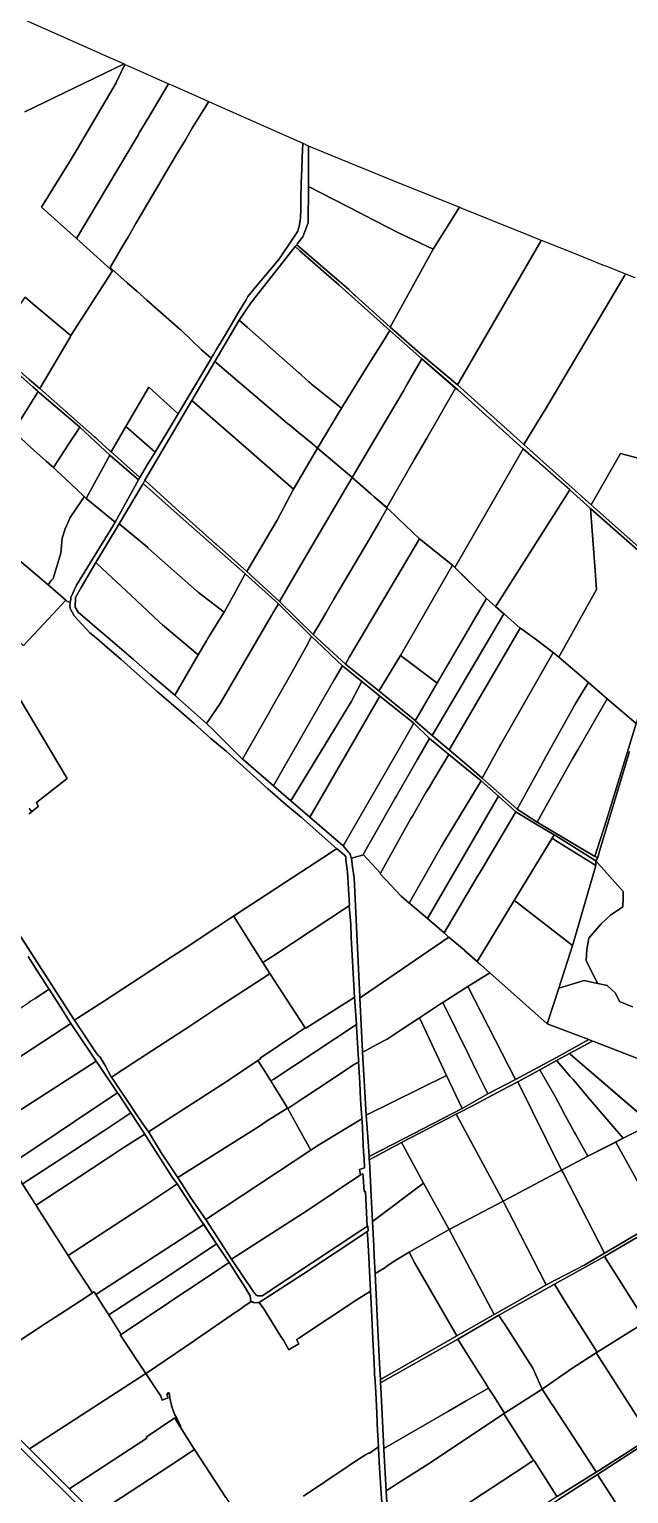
# Model space of a CAD drawing. Header units: metres. Extents: x 3 to 1005126, y 39 to 4383651.
# Drawn here: x 488800 to 489444, y 4374039 to 4375613 of the extents above; entities that cross this region are included whole.
import ezdxf

# ---------------------------------------------------------------- set-up
doc = ezdxf.new("R2010")
doc.units = ezdxf.units.M
doc.header["$MEASUREMENT"] = 0
doc.layers.add('TM_Llucmajor', color=7, linetype='Continuous')

msp = doc.modelspace()

# ---------------------------------------------------------------- linework, layer by layer
at = {"layer": 'TM_Llucmajor', "linetype": 'Continuous', "flags": 128}
for points in [[(488765.6, 4375636.5), (488887.7, 4375582.2), (488901.7, 4375576), (488795, 4375524.5)], [(488795, 4375524.5), (488901.7, 4375576), (488902.6, 4375575.6), (488893.6, 4375556.8), (488893, 4375555.6), (488851.2, 4375484.5), (488843.8, 4375471.9), (488840.3, 4375466.2), (488813, 4375422.1), (488850.5, 4375388.4), (488853.7, 4375385.5), (488865.1, 4375375.2), (488887.5, 4375355.1), (488889.2, 4375353.6), (488844.6, 4375284), (488838.5, 4375289.1), (488803.7, 4375318.1), (488795.3, 4375325.2)], [(489178.5, 4374028.7), (489178, 4374039.3), (489176.2, 4374066.4), (489175.1, 4374087.2), (489175, 4374088.9), (489174.3, 4374101.9), (489174.1, 4374105.9), (489173.1, 4374125.2), (489172.1, 4374147.8), (489171, 4374164.6), (489170.9, 4374165.8), (489170.7, 4374170.8), (489170.7, 4374170.8), (489170, 4374184.3), (489168.5, 4374212.4), (489167.4, 4374236.5), (489166.4, 4374256.6), (489164.2, 4374299.9), (489163.3, 4374317.6), (489163.2, 4374318.8), (489162.8, 4374319.3), (489162.2, 4374320.1), (489164, 4374321.3), (489163.7, 4374326.6), (489163, 4374326.1), (489161, 4374363.7), (489159.7, 4374363.7), (489158.4, 4374379.5), (489158.2, 4374382.7), (489155.7, 4374381.5), (489154.7, 4374387.3), (489159.9, 4374389.1), (489159.8, 4374398.9), (489158.9, 4374406.1), (489157.3, 4374439.7), (489157.1, 4374442.8), (489155.8, 4374462.5), (489154.9, 4374480.4), (489153.5, 4374503), (489153.9, 4374503.2), (489153.7, 4374505.4), (489151.4, 4374541), (489151.3, 4374543), (489149.4, 4374572.7), (489145.6, 4374636.6), (489145.2, 4374651), (489143.6, 4374670.2), (489143.7, 4374671.1), (489141.6, 4374706.9), (489140.1, 4374720.2), (489139.8, 4374723.5), (489138.5, 4374725.3), (489133.5, 4374729.5), (489130.2, 4374732.2), (489092, 4374766.1), (489075.9, 4374779.3), (489061.2, 4374792.3), (489056.2, 4374796.7), (489048.7, 4374803.4), (489043.8, 4374807.7), (489022.5, 4374827.1), (489011.4, 4374837.2), (488995, 4374850.6), (488977, 4374866.7), (488954.7, 4374886.2), (488937.2, 4374901.3), (488918.5, 4374917.9), (488898.4, 4374935.5), (488883.2, 4374949), (488869.5, 4374960.7), (488865, 4374964.5), (488847.9, 4374982.7), (488843.9, 4374990.5), (488843.4, 4374993), (488843.6, 4374997), (488844.4, 4375000.7), (488844.5, 4375001.1), (488844.4, 4375002.5), (488850.5, 4375015.5), (488889.5, 4375079.2), (488892, 4375083.2), (488917, 4375128.8), (488918.6, 4375131.3), (488926.2, 4375144.1), (488934.9, 4375158.5), (488959.7, 4375200), (488994.9, 4375258.7), (488995.4, 4375259.5), (488995.4, 4375259.5), (488995.1, 4375259.7), (488997.6, 4375263.5), (489000.7, 4375268.6), (489005.9, 4375277.3), (489014.2, 4375291.3), (489019.4, 4375300), (489025.5, 4375310.3), (489029.4, 4375316.7), (489032.8, 4375322.5), (489034.5, 4375325.9), (489042.8, 4375335.9), (489068, 4375365.7), (489083.4, 4375388.7), (489088.2, 4375396.2), (489089.2, 4375399), (489089.9, 4375401.3), (489091.1, 4375410.7), (489091.4, 4375419.2), (489091.6, 4375430.9), (489092, 4375448), (489092.5, 4375462.8), (489093, 4375475), (489093.6, 4375490.8), (489096.1, 4375489.7), (489096.7, 4375489.4), (489098.9, 4375488.4), (489099.9, 4375488), (489099.7, 4375444.3), (489099.7, 4375444), (489099.4, 4375405.1), (489093.6, 4375390), (489088.1, 4375382.9), (489087.1, 4375381.7), (489085.5, 4375379.6), (489068.5, 4375358.3), (489038.3, 4375319.6), (489038.2, 4375319.5), (489025.2, 4375300.7), (488999, 4375256.1), (488974.3, 4375214.1), (488950.8, 4375173.9), (488924, 4375128.5), (488922, 4375125), (488896.3, 4375081.4), (488871.4, 4375039.8), (488855.5, 4375013), (488849.6, 4375002.5), (488849.1, 4374991.8), (488852.3, 4374986.4), (488867.6, 4374973.3), (488894.2, 4374950.7), (488911.9, 4374935.5), (488930.2, 4374919.7), (488944.2, 4374907.7), (488956.3, 4374897.3), (488961.2, 4374892.8), (488990.3, 4374867), (488997.7, 4374859.7), (489029, 4374828.6), (489029.6, 4374828.1), (489062.2, 4374799.8), (489080.7, 4374783.7), (489080.8, 4374783.7), (489101.1, 4374766.1), (489101.2, 4374766), (489136.9, 4374735.2), (489142.7, 4374728.5), (489143.8, 4374727.3), (489144.6, 4374726.4), (489145.8, 4374722.3), (489145.9, 4374722.1), (489147.2, 4374712.5), (489148.7, 4374700.8), (489154.8, 4374572.8), (489154.8, 4374571.6), (489157.9, 4374514.5), (489157.9, 4374513.6), (489161.9, 4374445.6), (489163.9, 4374417.2), (489165, 4374401.2), (489165.1, 4374398.6), (489165.1, 4374397.8), (489165.2, 4374395.7), (489166.8, 4374367.4), (489166.9, 4374365.8), (489168.5, 4374331.4), (489169.9, 4374304.9), (489170.4, 4374294.1), (489171.3, 4374275.6), (489174.3, 4374214.9), (489176.5, 4374171.8), (489177, 4374161.3), (489177.1, 4374158.7), (489177.1, 4374158), (489177.4, 4374152.9), (489180.9, 4374087.2), (489180.9, 4374086.1), (489183.3, 4374041.6), (489185.8, 4373998.9)], [(489486.5, 4375024.1), (489402.8, 4375098.2), (489380.6, 4375118.2), (489330.4, 4375162.2), (489304.9, 4375185.2), (489260.1, 4375225.6), (489221.6, 4375259), (489187.3, 4375289.3), (489132.7, 4375338.2), (489090.5, 4375375.2), (489090.5, 4375375.2), (489085.5, 4375379.6), (489087.1, 4375381.7), (489143, 4375333.4), (489148.3, 4375328.6), (489149.9, 4375327.2), (489187.5, 4375293.1), (489222.4, 4375262.4), (489224.4, 4375260.6), (489259.8, 4375230.9), (489331.1, 4375166.9), (489379.5, 4375123.4), (489403.4, 4375101.8), (489489.8, 4375025.2)], [(489474.4, 4375146.7), (489435, 4375157.3), (489403.4, 4375101.8), (489379.5, 4375123.4), (489379.5, 4375123.4), (489331.1, 4375166.9), (489353.1, 4375202.7), (489353.3, 4375203.1), (489439.6, 4375348.9), (489440.3, 4375350.4), (489450.3, 4375346.4)], [(488799.8, 4375236.9), (488811.2, 4375226.9), (488870, 4375175), (488871.3, 4375173.9), (488873.6, 4375171.7), (488886.7, 4375159.8), (488887.8, 4375158.9), (488918.6, 4375131.3), (488917, 4375128.8), (488886.3, 4375155.3), (488870.6, 4375170), (488854, 4375185.5), (488810.8, 4375222.5), (488808.3, 4375224.8), (488803.9, 4375228.6), (488771.3, 4375257.5)], [(488797.4, 4375167.3), (488804.6, 4375160.9), (488818.1, 4375149), (488825.8, 4375142.2), (488827.3, 4375140.8), (488829.9, 4375138.3), (488838, 4375130.7), (488858, 4375111.8), (488858.9, 4375110.9), (488857.3, 4375108.3), (488843.6, 4375088.3), (488838.4, 4375076.2), (488835.2, 4375066.3), (488833.8, 4375050), (488825.6, 4375022.6), (488822.9, 4375020.1), (488820, 4375016), (488772.9, 4375056.1)], [(488794.1, 4374951.2), (488820.5, 4374979.3), (488839, 4374999.4), (488839.5, 4374999), (488840.2, 4374998.3), (488840.2, 4374998.3), (488841, 4374998), (488843.6, 4374997), (488843.4, 4374993), (488843.9, 4374990.5), (488847.9, 4374982.7), (488865, 4374964.5), (488869.5, 4374960.7), (488883.2, 4374949), (488898.4, 4374935.5), (488918.5, 4374917.9), (488937.2, 4374901.3), (488954.7, 4374886.2), (488977, 4374866.7), (488995, 4374850.6), (489011.4, 4374837.2), (489022.5, 4374827.1), (489043.8, 4374807.7), (489048.7, 4374803.4), (489056.2, 4374796.7), (489061.2, 4374792.3), (489075.9, 4374779.3), (489092, 4374766.1), (489130.2, 4374732.2), (489128.8, 4374731.4), (489115.1, 4374722.5), (489075.2, 4374696.3), (489054.2, 4374682.5), (489016.4, 4374657.9), (489016.4, 4374657.9), (489001.3, 4374647.8), (488968.3, 4374625.9), (488953.5, 4374616.3), (488909.7, 4374587.5), (488880.6, 4374568.6), (488851.8, 4374549.9), (488848.5, 4374547.7), (488848.1, 4374548.3), (488847.9, 4374548.2), (488739.3, 4374717.1)], [(488799.8, 4374769.8), (488809.3, 4374777.5), (488808.9, 4374778.7), (488807.5, 4374782), (488840.7, 4374807.8), (488831.5, 4374822.6), (488789.9, 4374892.7)], [(488789.9, 4374892.7), (488831.5, 4374822.6), (488840.7, 4374807.8), (488807.5, 4374782), (488808.9, 4374778.7), (488808.9, 4374778.7), (488809.3, 4374777.5), (488802.3, 4374771.9), (488801.7, 4374772.9), (488799.7, 4374775.6)], [(489444.8, 4374836.7), (489412.4, 4374729.4), (489410.5, 4374722.9), (489407.3, 4374723.9), (489420, 4374763), (489451.7, 4374866.8)], [(489448.1, 4374562), (489434, 4374568), (489429.6, 4374576.7), (489420.7, 4374585.2), (489410.8, 4374587.2), (489409, 4374590.6), (489409, 4374590.6), (489398.2, 4374611.6), (489398.8, 4374623.8), (489401, 4374636.1), (489414.1, 4374651.5), (489424.3, 4374660.8), (489437.5, 4374669.7), (489437.8, 4374678.8), (489437.9, 4374681.9), (489438, 4374686.3), (489408.7, 4374719.1), (489410.5, 4374722.9), (489412.4, 4374729.4), (489444.8, 4374836.7)], [(488799.7, 4374775.6), (488801.7, 4374772.9), (488802.3, 4374771.9), (488799.8, 4374769.8)], [(488737.6, 4374719.6), (488847.9, 4374548.2), (488848.1, 4374548.3), (488870.3, 4374515), (488873.4, 4374510.1), (488876.1, 4374508), (488881.2, 4374499), (488887.5, 4374487.7), (488915.1, 4374446.5), (488921.8, 4374436.2), (488929.4, 4374426.1), (488929.7, 4374424.9), (488941.7, 4374404.8), (488962.1, 4374374.6), (488973.2, 4374357.3), (488989.5, 4374333.4), (489017.1, 4374290.8), (489040.7, 4374255.8), (489042.5, 4374253.6), (489043.7, 4374252.2), (489045, 4374251.4), (489046.9, 4374251.4), (489050, 4374251.3), (489157.1, 4374322.3), (489163.7, 4374326.6), (489164, 4374321.3), (489161.3, 4374319.5), (489094.3, 4374275), (489046.9, 4374244.2), (489045.2, 4374244.1), (489040.4, 4374243.8), (489040.4, 4374245), (489037.7, 4374245), (489037.2, 4374251.3), (489031.9, 4374260.5), (489014.4, 4374287.1), (489000.9, 4374307.4), (488984.6, 4374332.2), (488958.7, 4374371.9), (488953.4, 4374378.9), (488925.2, 4374423.5), (488924, 4374425.3), (488908.9, 4374448.1), (488895.2, 4374469.1), (488894.8, 4374469.8), (488894.8, 4374469.8), (488894.6, 4374469.6), (488875.6, 4374497.9), (488871.8, 4374503.7), (488866.8, 4374511.2), (488844.6, 4374544.3), (488841.7, 4374549), (488833.6, 4374561.4), (488821.1, 4374581), (488820.2, 4374582.5), (488813, 4374593.7), (488808.4, 4374600.8), (488798.6, 4374616.2)], [(488798.6, 4374616.2), (488808.4, 4374600.8), (488813, 4374593.7), (488820.2, 4374582.5), (488821.1, 4374581), (488821.1, 4374581), (488819.5, 4374580), (488806.1, 4374571.3), (488801.3, 4374568.2), (488799.3, 4374566.9)], [(489482.1, 4374495.5), (489406.2, 4374525), (489404.9, 4374525.4), (489401, 4374527), (489401, 4374527), (489356.2, 4374544), (489368.9, 4374582.4), (489396.1, 4374590.5), (489408.9, 4374587.5), (489410.8, 4374587.2), (489420.7, 4374585.2), (489429.6, 4374576.7), (489434, 4374568), (489448.1, 4374562)], [(488779.6, 4374392.4), (488807.7, 4374347.9), (488810.8, 4374342.9), (488844.4, 4374290.3), (488867.7, 4374254.5), (488861.9, 4374250.7), (488838.5, 4374235.4), (488817.4, 4374221.6), (488724.4, 4374160.9)], [(489464.9, 4374321.4), (489417.7, 4374293.7), (489364.1, 4374263.9), (489352.7, 4374257.6), (489304.3, 4374230.6), (489260.1, 4374204.7), (489177.1, 4374158), (489177.1, 4374158.7), (489177, 4374161.3), (489259.2, 4374208.3), (489299.3, 4374231.2), (489318.2, 4374242), (489336.6, 4374252.5), (489355.2, 4374263.1), (489396.7, 4374284.9), (489417.8, 4374297.3), (489467.1, 4374326.3)], [(489010.9, 4374034.5), (488977.3, 4374086.1), (488967.2, 4374101.9), (488962.6, 4374109.6), (488961.7, 4374110.9), (488962.6, 4374111.4), (488958.3, 4374119.7), (488955.7, 4374124), (488954.4, 4374128), (488953.7, 4374130.2), (488953.2, 4374131.4), (488953.2, 4374131.7), (488952.7, 4374132.9), (488952.7, 4374132.9), (488952.5, 4374133.8), (488950.9, 4374141.3), (488950.5, 4374145.7), (488949.4, 4374147.6), (488947.6, 4374145.3), (488949.1, 4374141.6), (488946.4, 4374140.6), (488946.3, 4374140.8), (488942.5, 4374139.4), (488941, 4374143.4), (488925, 4374167.8), (488926.8, 4374168.9), (488976.8, 4374203.1), (488978.3, 4374204.1), (489005.9, 4374223.1), (489017.4, 4374231.1), (489028.4, 4374238.6), (489028.7, 4374238.8), (489037.7, 4374245), (489040.4, 4374245), (489040.4, 4374243.8), (489045.2, 4374244.1), (489046.9, 4374244.2), (489051.9, 4374237.3), (489070, 4374207.7), (489072.9, 4374203.7), (489078.7, 4374193.5), (489082.7, 4374195.9), (489089.5, 4374199.9), (489087, 4374204.3), (489089.5, 4374205.9), (489150.9, 4374246.8), (489166.4, 4374256.6), (489167.4, 4374236.5), (489168.5, 4374212.4), (489170, 4374184.3), (489170.7, 4374170.8), (489170.7, 4374170.8), (489170.9, 4374165.8), (489171, 4374164.6), (489172.1, 4374147.8), (489173.1, 4374125.2), (489174.1, 4374105.9), (489174.3, 4374101.9), (489175, 4374088.9), (489165.2, 4374082.2), (489164.8, 4374082.3), (489164.4, 4374082.4), (489161, 4374080.3), (489148.3, 4374072.3), (489143.6, 4374069.1), (489141.4, 4374067.6), (489094.4, 4374036)], [(488639.7, 4373998.1), (488706.8, 4374051.5), (488706.2, 4374052.2), (488703.6, 4374055.5), (488667.2, 4374101.5), (488656.8, 4374114.7), (488649.2, 4374124.3), (488694.5, 4374161.8), (488704.8, 4374171.4), (488771.1, 4374106.4), (488771.4, 4374106.1), (488822.6, 4374055.8), (488835.6, 4374043), (488862.1, 4374017.1)], [(488862.1, 4374017.1), (488835.6, 4374043), (488822.6, 4374055.8), (488771.4, 4374106.1)], [(488794.8, 4374092.3), (488800, 4374087), (488818.8, 4374068.2), (488843, 4374043.9), (488846.6, 4374040.2), (488870, 4374017.3)], [(489094.4, 4374036), (489141.4, 4374067.6), (489143.6, 4374069.1), (489148.3, 4374072.3), (489161, 4374080.3), (489164.4, 4374082.4), (489164.8, 4374082.3), (489165.2, 4374082.2), (489175, 4374088.9), (489175.1, 4374087.2), (489175.1, 4374087.2), (489176.2, 4374066.4), (489178, 4374039.3), (489178.5, 4374028.7)], [(489367, 4374035.5), (489409, 4374061.9), (489412.4, 4374064), (489468.2, 4374099.8)], [(489469.5, 4374097.5), (489410.2, 4374059.3), (489368.3, 4374032.5)]]:
    msp.add_lwpolyline(points, dxfattribs=at)
for points in [[(488850.5, 4375388.4), (488813, 4375422.1), (488840.3, 4375466.2), (488843.8, 4375471.9), (488851.2, 4375484.5), (488893, 4375555.6), (488893.6, 4375556.8), (488902.6, 4375575.6), (488904.3, 4375574.9), (488908.6, 4375572.9), (488949.5, 4375554.8), (488928.5, 4375519.6), (488917.9, 4375502), (488917.1, 4375500.6), (488917, 4375500.3), (488850.5, 4375388.4)], [(488888, 4375355.9), (488887.5, 4375355.1), (488865.1, 4375375.2), (488853.7, 4375385.5), (488850.5, 4375388.4), (488917, 4375500.3), (488917.1, 4375500.6), (488917.9, 4375502), (488928.5, 4375519.6), (488949.5, 4375554.8), (488951.4, 4375553.9), (488992.6, 4375535.6), (488978.9, 4375513.5), (488975, 4375506.9), (488967.2, 4375493.9), (488958.1, 4375478.6), (488923.5, 4375420.1), (488914.4, 4375404.5), (488906.5, 4375390.4), (488900.7, 4375381.1), (488886.7, 4375357.1), (488888, 4375355.9)], [(488888, 4375355.9), (488886.7, 4375357.1), (488900.7, 4375381.1), (488906.5, 4375390.4), (488914.4, 4375404.5), (488923.5, 4375420.1), (488958.1, 4375478.6), (488967.2, 4375493.9), (488975, 4375506.9), (488978.9, 4375513.5), (488992.6, 4375535.6), (488995.8, 4375534.2), (488997.5, 4375533.4), (489012.7, 4375526.7), (489093.6, 4375490.8), (489093, 4375475), (489092.5, 4375462.8), (489092, 4375448), (489091.6, 4375430.9), (489091.4, 4375419.2), (489091.1, 4375410.7), (489089.9, 4375401.3), (489089.2, 4375399), (489088.2, 4375396.2), (489083.4, 4375388.7), (489068, 4375365.7), (489042.8, 4375335.9), (489034.5, 4375325.9), (489032.8, 4375322.5), (489029.4, 4375316.7), (489025.5, 4375310.3), (489019.4, 4375300), (489014.2, 4375291.3), (489005.9, 4375277.3), (489000.7, 4375268.6), (488997.6, 4375263.5), (488995.1, 4375259.7), (488992.6, 4375261.9), (488984.8, 4375268.8), (488974.1, 4375279.1), (488962.5, 4375290.1), (488961.7, 4375290.9), (488926.2, 4375322.1), (488915.3, 4375331.7), (488905.1, 4375340.8), (488888, 4375355.9)], [(489155.1, 4375415.9), (489099.7, 4375444.3), (489099.9, 4375488), (489101.2, 4375487.4), (489197.7, 4375447.7), (489245.2, 4375428.7), (489262.1, 4375421.9), (489233.8, 4375376.8), (489194.3, 4375395.7), (489189.1, 4375398.4), (489167.7, 4375409.3), (489155.1, 4375415.9)], [(489143, 4375333.4), (489087.1, 4375381.7), (489088.1, 4375382.9), (489093.6, 4375390), (489099.4, 4375405.1), (489099.7, 4375444), (489099.7, 4375444.3), (489155.1, 4375415.9), (489167.7, 4375409.3), (489189.1, 4375398.4), (489194.3, 4375395.7), (489233.8, 4375376.8), (489187.5, 4375293.1), (489149.9, 4375327.2), (489148.3, 4375328.6), (489143, 4375333.4)], [(489222.4, 4375262.4), (489187.5, 4375293.1), (489233.8, 4375376.8), (489262.1, 4375421.9), (489265.2, 4375420.6), (489296.5, 4375408.1), (489299.1, 4375407), (489330.4, 4375394.5), (489347.1, 4375387.8), (489349.9, 4375386.7), (489349.3, 4375385.5), (489259.8, 4375230.9), (489224.4, 4375260.6), (489222.4, 4375262.4)], [(489089.4, 4375243.9), (489033.9, 4375293), (489025.2, 4375300.7), (489038.2, 4375319.5), (489038.3, 4375319.6), (489068.5, 4375358.3), (489085.5, 4375379.6), (489090.5, 4375375.2), (489132.7, 4375338.2), (489187.3, 4375289.3), (489179.2, 4375276.6), (489164.4, 4375252.7), (489137.2, 4375208.7), (489135.4, 4375205.8), (489103.1, 4375231.8), (489101.8, 4375232.9), (489100.3, 4375234.2), (489092.3, 4375241.3), (489089.4, 4375243.9)], [(489331.1, 4375166.9), (489259.8, 4375230.9), (489349.3, 4375385.5), (489349.9, 4375386.7), (489381.7, 4375373.9), (489417.6, 4375359.5), (489419.1, 4375358.9), (489438.5, 4375351.1), (489440.3, 4375350.4), (489439.6, 4375348.9), (489353.3, 4375203.1), (489353.1, 4375202.7), (489331.1, 4375166.9)], [(488889.2, 4375353.6), (488887.5, 4375355.1), (488888, 4375355.9), (488905.1, 4375340.8), (488915.3, 4375331.7), (488926.2, 4375322.1), (488961.7, 4375290.9), (488962.5, 4375290.1), (488974.1, 4375279.1), (488984.8, 4375268.8), (488992.6, 4375261.9), (488995.1, 4375259.7), (488995.4, 4375259.5), (488994.9, 4375258.7), (488959.7, 4375200), (488928.3, 4375228.4), (488903.7, 4375186.2), (488887.8, 4375158.9), (488886.7, 4375159.8), (488873.6, 4375171.7), (488871.3, 4375173.9), (488870, 4375175), (488811.2, 4375226.9), (488843.6, 4375282.4), (488844.6, 4375284), (488889.2, 4375353.6)], [(488774.1, 4375259.2), (488760.1, 4375271), (488791.8, 4375319.8), (488795.3, 4375325.2), (488803.7, 4375318.1), (488838.5, 4375289.1), (488844.6, 4375284), (488843.6, 4375282.4), (488811.2, 4375226.9), (488799.8, 4375236.9), (488783, 4375251.7), (488777.5, 4375256.3), (488774.1, 4375259.2)], [(489077.4, 4375189.6), (488999, 4375256.1), (489025.2, 4375300.7), (489033.9, 4375293), (489092.3, 4375241.3), (489100.3, 4375234.2), (489101.8, 4375232.9), (489103.1, 4375231.8), (489135.4, 4375205.8), (489109.6, 4375162.9), (489103.6, 4375167.9), (489088.7, 4375180.2), (489079.6, 4375187.7), (489077.4, 4375189.6)], [(489146.2, 4375131.9), (489109.6, 4375162.9), (489135.4, 4375205.8), (489137.2, 4375208.7), (489164.4, 4375252.7), (489179.2, 4375276.6), (489187.3, 4375289.3), (489221.6, 4375259), (489205.9, 4375231.6), (489204.1, 4375228.4), (489203.4, 4375227.1), (489201.5, 4375224), (489175.7, 4375180.3), (489146.9, 4375131.3), (489146.2, 4375131.9)], [(488808.3, 4375224.8), (488809.3, 4375223.9), (488782.9, 4375181.1), (488770.1, 4375160.3), (488769.1, 4375159), (488750.7, 4375133.2), (488731.1, 4375100.7), (488731.4, 4375100.5), (488730.8, 4375100.1), (488728.4, 4375096.3), (488727, 4375097.5), (488725.4, 4375099), (488702.6, 4375119.6), (488696.7, 4375124.9), (488698.8, 4375128.6), (488744.8, 4375209.1), (488772.7, 4375256.3), (488803.9, 4375228.6), (488808.3, 4375224.8)], [(489005.3, 4375187.3), (488974.3, 4375214.1), (488999, 4375256.1), (489077.4, 4375189.6), (489079.6, 4375187.7), (489088.7, 4375180.2), (489103.6, 4375167.9), (489109.6, 4375162.9), (489083.8, 4375118.7), (489018.9, 4375175.4), (489010.7, 4375182.7), (489007.6, 4375185.3), (489005.3, 4375187.3)], [(489183.8, 4375099), (489170.5, 4375110.6), (489166.7, 4375113.9), (489146.9, 4375131.3), (489175.7, 4375180.3), (489201.5, 4375224), (489203.4, 4375227.1), (489204.1, 4375228.4), (489205.9, 4375231.6), (489221.6, 4375259), (489257.9, 4375227.5), (489239.4, 4375195.4), (489226.9, 4375173.7), (489213.7, 4375150.9), (489183.8, 4375099)], [(488809.3, 4375223.9), (488810.8, 4375222.5), (488854, 4375185.5), (488848.6, 4375177.2), (488846.3, 4375173.7), (488837.6, 4375160.3), (488825.8, 4375142.2), (488818.1, 4375149), (488804.6, 4375160.9), (488797.4, 4375167.3), (488797.2, 4375167.5), (488782.9, 4375181.1), (488809.3, 4375223.9)], [(488934.9, 4375158.5), (488903.7, 4375186.2), (488928.3, 4375228.4), (488959.7, 4375200), (488934.9, 4375158.5)], [(489330.4, 4375162.2), (489330.5, 4375162.1), (489256.9, 4375034.5), (489254.4, 4375037), (489219.1, 4375065.5), (489196.6, 4375086.9), (489192.1, 4375091.1), (489184.4, 4375098.4), (489183.8, 4375099), (489213.7, 4375150.9), (489226.9, 4375173.7), (489239.4, 4375195.4), (489257.9, 4375227.5), (489260.1, 4375225.6), (489304.9, 4375185.2), (489330.4, 4375162.2)], [(488924.2, 4375128.3), (488924, 4375128.5), (488950.8, 4375173.9), (488974.3, 4375214.1), (489005.3, 4375187.3), (489007.6, 4375185.3), (489010.7, 4375182.7), (489018.9, 4375175.4), (489083.8, 4375118.7), (489066, 4375085.4), (489064, 4375082), (489033.4, 4375030.3), (489000.8, 4375059.3), (488999.8, 4375060.2), (488965, 4375091.1), (488964.8, 4375091.3), (488924.2, 4375128.3)], [(488827.3, 4375140.8), (488825.8, 4375142.2), (488837.6, 4375160.3), (488846.3, 4375173.7), (488848.6, 4375177.2), (488854, 4375185.5), (488870.6, 4375170), (488886.3, 4375155.3), (488861.1, 4375108.9), (488858.9, 4375110.9), (488858, 4375111.8), (488838, 4375130.7), (488829.9, 4375138.3), (488827.3, 4375140.8)], [(488918.6, 4375131.3), (488887.8, 4375158.9), (488903.7, 4375186.2), (488934.9, 4375158.5), (488926.2, 4375144.1), (488918.6, 4375131.3)], [(488892, 4375083.2), (488861.1, 4375108.9), (488886.3, 4375155.3), (488917, 4375128.8), (488892, 4375083.2)], [(489068.5, 4374998.2), (489033.4, 4375030.3), (489064, 4375082), (489066, 4375085.4), (489083.8, 4375118.7), (489109.6, 4375162.9), (489146.2, 4375131.9), (489146.9, 4375131.3), (489091.6, 4375037.4), (489068.5, 4374998.2)], [(489330.5, 4375162.1), (489344.1, 4375150.2), (489380.6, 4375118.2), (489302.5, 4374995.2), (489300.9, 4374992.7), (489291.1, 4375001.2), (489290.3, 4375001.9), (489267.9, 4375023.8), (489256.9, 4375034.5), (489330.5, 4375162.1)], [(489487.1, 4375027.7), (489403.4, 4375101.8), (489435, 4375157.3), (489474.4, 4375146.7), (489486.3, 4375143.5), (489502.4, 4375139.2), (489487.1, 4375027.7)], [(488632.5, 4375093.4), (488666.7, 4375124.2), (488666.8, 4375124.3), (488671.6, 4375128.7), (488682, 4375138.3), (488702.6, 4375119.6), (488725.4, 4375099), (488727, 4375097.5), (488758.6, 4375069), (488772.9, 4375056.1), (488820, 4375016), (488839, 4374999.4), (488820.5, 4374979.3), (488794.1, 4374951.2), (488793.5, 4374950.5), (488792, 4374951.8), (488765.5, 4374975.2), (488752.9, 4374986.3), (488713.7, 4375020.8), (488711.7, 4375023), (488711.4, 4375023.3), (488696.8, 4375009.5), (488619.6, 4375081.7), (488632.5, 4375093.4)], [(488927.1, 4375056), (488896.3, 4375081.4), (488922, 4375125), (488922.7, 4375124.4), (488962.1, 4375089.4), (489031.7, 4375027.6), (489019.5, 4375005.2), (489016.6, 4375000.1), (489015.9, 4374998.9), (489009.1, 4374986.7), (488981.7, 4375007.8), (488979.9, 4375009.4), (488979.6, 4375009.6), (488927.7, 4375055.4), (488927.1, 4375056)], [(489214.5, 4374869.7), (489232.7, 4374854.1), (489250.9, 4374838.5), (489271.9, 4374820.5), (489286.3, 4374808.2), (489323.9, 4374774.7), (489345.6, 4374760.9), (489407.3, 4374723.9), (489410.5, 4374722.9), (489408.7, 4374719.1), (489366.4, 4374745.7), (489345.6, 4374757.8), (489322.7, 4374772), (489304.1, 4374788.6), (489285.4, 4374805.2), (489250.7, 4374833.6), (489229.7, 4374850.8), (489213, 4374867.1), (489176.6, 4374896.4), (489157, 4374912.1), (489136.3, 4374928.9), (489124.2, 4374940.4), (489114.5, 4374949.6), (489103.1, 4374960.4), (489067.5, 4374995.4), (489031.7, 4375027.6), (488962.1, 4375089.4), (488922.7, 4375124.4), (488922, 4375125), (488924, 4375128.5), (488924.2, 4375128.3), (488964.8, 4375091.3), (488965, 4375091.1), (488999.8, 4375060.2), (489000.8, 4375059.3), (489033.4, 4375030.3), (489068.5, 4374998.2), (489105, 4374962.6), (489139.4, 4374930.8), (489175.5, 4374901.8), (489214.3, 4374869.9), (489214.5, 4374869.7)], [(489105, 4374962.6), (489068.5, 4374998.2), (489091.6, 4375037.4), (489146.9, 4375131.3), (489166.7, 4375113.9), (489170.5, 4375110.6), (489184.4, 4375098.4), (489174.9, 4375082), (489165.9, 4375066.6), (489127.2, 4375000.5), (489118.4, 4374985.4), (489110.1, 4374971.4), (489105, 4374962.6)], [(488835.2, 4375066.3), (488838.4, 4375076.2), (488843.6, 4375088.3), (488857.3, 4375108.3), (488858.9, 4375110.9), (488861.1, 4375108.9), (488892, 4375083.2), (488889.5, 4375079.2), (488850.5, 4375015.5), (488844.4, 4375002.5), (488844.5, 4375001.1), (488844.4, 4375000.7), (488843.6, 4374997), (488841, 4374998), (488840.2, 4374998.3), (488840.2, 4374998.3), (488839.5, 4374999), (488839, 4374999.4), (488820, 4375016), (488822.9, 4375020.1), (488825.6, 4375022.6), (488833.8, 4375050), (488835.2, 4375066.3)], [(489302.5, 4374995.2), (489380.6, 4375118.2), (489402.8, 4375098.2), (489407.8, 4375031), (489409.3, 4375010.9), (489368.9, 4374938), (489362.8, 4374943.3), (489344.6, 4374956.7), (489327.5, 4374969.3), (489327.4, 4374969.4), (489310.3, 4374984.4), (489309.8, 4374984.8), (489300.9, 4374992.7), (489302.5, 4374995.2)], [(489139.4, 4374930.8), (489105, 4374962.6), (489110.1, 4374971.4), (489118.4, 4374985.4), (489127.2, 4375000.5), (489165.9, 4375066.6), (489174.9, 4375082), (489184.4, 4375098.4), (489192.1, 4375091.1), (489196.6, 4375086.9), (489219.1, 4375065.5), (489161.1, 4374967.5), (489144, 4374938.6), (489139.4, 4374930.8)], [(489400.5, 4374910.8), (489368.9, 4374938), (489409.3, 4375010.9), (489407.8, 4375031), (489402.8, 4375098.2), (489486.5, 4375024.1), (489471.8, 4374947.2), (489451.7, 4374866.8), (489420.8, 4374893.4), (489400.5, 4374910.8)], [(488873.2, 4375038.2), (488871.4, 4375039.8), (488896.3, 4375081.4), (488927.1, 4375056), (488927.7, 4375055.4), (488979.6, 4375009.6), (488979.9, 4375009.4), (488981.7, 4375007.8), (489009.1, 4374986.7), (489007.7, 4374984.5), (488992.8, 4374960.2), (488991.7, 4374958.2), (488990.2, 4374955.8), (488981.3, 4374940.6), (488942.9, 4374973.1), (488939.5, 4374976.2), (488914.7, 4374999.3), (488913.9, 4375000), (488873.2, 4375038.2)], [(489175.5, 4374901.8), (489139.4, 4374930.8), (489144, 4374938.6), (489161.1, 4374967.5), (489219.1, 4375065.5), (489254.4, 4375037), (489198.7, 4374940), (489177.6, 4374905.2), (489175.5, 4374901.8)], [(488930.2, 4374919.7), (488911.9, 4374935.5), (488894.2, 4374950.7), (488867.6, 4374973.3), (488852.3, 4374986.4), (488849.1, 4374991.8), (488849.6, 4375002.5), (488855.5, 4375013), (488871.4, 4375039.8), (488873.2, 4375038.2), (488913.9, 4375000), (488914.7, 4374999.3), (488939.5, 4374976.2), (488942.9, 4374973.1), (488981.3, 4374940.6), (488956.3, 4374897.3), (488944.2, 4374907.7), (488930.2, 4374919.7)], [(489237.8, 4374910.7), (489198.7, 4374940), (489254.4, 4375037), (489290.3, 4375001.9), (489291.1, 4375001.2), (489238.2, 4374910.4), (489237.8, 4374910.7)], [(488961.2, 4374892.8), (488956.3, 4374897.3), (488981.3, 4374940.6), (488990.2, 4374955.8), (488991.7, 4374958.2), (488992.8, 4374960.2), (489007.7, 4374984.5), (489009.1, 4374986.7), (489015.9, 4374998.9), (489016.6, 4375000.1), (489019.5, 4375005.2), (489031.7, 4375027.6), (489067.5, 4374995.4), (489061.4, 4374985.5), (489059.9, 4374983), (489023.8, 4374921.1), (489023.4, 4374920.4), (489004.8, 4374888.5), (488990.3, 4374867), (488961.2, 4374892.8)], [(489232.7, 4374854.1), (489214.5, 4374869.7), (489291.1, 4375001.2), (489300.9, 4374992.7), (489309.8, 4374984.8), (489303.6, 4374974.2), (489280, 4374934.3), (489232.7, 4374854.1)], [(488997.7, 4374859.7), (488990.3, 4374867), (489004.8, 4374888.5), (489023.4, 4374920.4), (489023.8, 4374921.1), (489059.9, 4374983), (489061.4, 4374985.5), (489067.5, 4374995.4), (489103.1, 4374960.4), (489097.4, 4374949.2), (489095.6, 4374946), (489077.1, 4374913.4), (489064.2, 4374890.7), (489057.4, 4374878.8), (489029, 4374828.6), (488997.7, 4374859.7)], [(489250.9, 4374838.5), (489232.7, 4374854.1), (489280, 4374934.3), (489303.6, 4374974.2), (489309.8, 4374984.8), (489310.3, 4374984.4), (489327.4, 4374969.4), (489250.9, 4374838.5)], [(489271.9, 4374820.5), (489250.9, 4374838.5), (489327.4, 4374969.4), (489327.5, 4374969.3), (489344.6, 4374956.7), (489362.8, 4374943.3), (489360.9, 4374940), (489306.1, 4374843.9), (489305.1, 4374842.2), (489286.3, 4374808.2), (489271.9, 4374820.5)], [(489029.6, 4374828.1), (489029, 4374828.6), (489057.4, 4374878.8), (489064.2, 4374890.7), (489077.1, 4374913.4), (489095.6, 4374946), (489097.4, 4374949.2), (489103.1, 4374960.4), (489114.5, 4374949.6), (489124.2, 4374940.4), (489136.3, 4374928.9), (489127.5, 4374913.8), (489116.6, 4374895.1), (489070.2, 4374813.8), (489062.2, 4374799.8), (489029.6, 4374828.1)], [(489237.8, 4374910.7), (489238.2, 4374910.4), (489214.5, 4374869.7), (489214.3, 4374869.9), (489175.5, 4374901.8), (489177.6, 4374905.2), (489198.7, 4374940), (489237.8, 4374910.7)], [(489323.9, 4374774.7), (489286.3, 4374808.2), (489305.1, 4374842.2), (489306.1, 4374843.9), (489362.8, 4374943.3), (489368.9, 4374938), (489400.5, 4374910.8), (489395.8, 4374902.9), (489386.5, 4374887.6), (489354.9, 4374830.9), (489352.4, 4374826.5), (489351.5, 4374824.8), (489323.9, 4374774.7)], [(489080.7, 4374783.7), (489062.2, 4374799.8), (489070.2, 4374813.8), (489116.6, 4374895.1), (489127.5, 4374913.8), (489136.3, 4374928.9), (489157, 4374912.1), (489145.6, 4374890.3), (489080.7, 4374783.7)], [(489080.8, 4374783.7), (489080.7, 4374783.7), (489145.6, 4374890.3), (489157, 4374912.1), (489176.6, 4374896.4), (489101.1, 4374766.1), (489080.8, 4374783.7)], [(489345.6, 4374760.9), (489323.9, 4374774.7), (489351.5, 4374824.8), (489352.4, 4374826.5), (489354.9, 4374830.9), (489386.5, 4374887.6), (489395.8, 4374902.9), (489400.5, 4374910.8), (489420.8, 4374893.4), (489389.1, 4374838.5), (489383.5, 4374828.8), (489380.6, 4374823.8), (489356.8, 4374781.4), (489345.6, 4374760.9)], [(489101.2, 4374766), (489101.1, 4374766.1), (489176.6, 4374896.4), (489213, 4374867.1), (489198.5, 4374842), (489136.9, 4374735.2), (489101.2, 4374766)], [(489407.3, 4374723.9), (489345.6, 4374760.9), (489356.8, 4374781.4), (489380.6, 4374823.8), (489383.5, 4374828.8), (489389.1, 4374838.5), (489420.8, 4374893.4), (489451.7, 4374866.8), (489420, 4374763), (489407.3, 4374723.9)], [(489142.7, 4374728.5), (489136.9, 4374735.2), (489198.5, 4374842), (489213, 4374867.1), (489229.7, 4374850.8), (489216.7, 4374827.9), (489194, 4374788.5), (489192.9, 4374786.6), (489158.5, 4374725.9), (489158, 4374725.1), (489145.9, 4374722.1), (489145.8, 4374722.3), (489144.6, 4374726.4), (489143.8, 4374727.3), (489142.7, 4374728.5)], [(489177.3, 4374705.8), (489158.5, 4374725.9), (489192.9, 4374786.6), (489194, 4374788.5), (489216.7, 4374827.9), (489229.7, 4374850.8), (489250.7, 4374833.6), (489234.3, 4374806.6), (489229.4, 4374798.2), (489226, 4374792.5), (489211.4, 4374767.3), (489209.9, 4374764.8), (489177.3, 4374705.8)], [(489211.4, 4374767.3), (489226, 4374792.5), (489229.4, 4374798.2), (489234.3, 4374806.6), (489250.7, 4374833.6), (489285.4, 4374805.2), (489245.9, 4374740.3), (489242.5, 4374734.2), (489238.2, 4374726.6), (489208.1, 4374673.8), (489199.4, 4374681.3), (489176.9, 4374705.1), (489177.3, 4374705.8), (489209.9, 4374764.8), (489211.4, 4374767.3)], [(489209, 4374673.1), (489208.1, 4374673.8), (489238.2, 4374726.6), (489242.5, 4374734.2), (489245.9, 4374740.3), (489285.4, 4374805.2), (489304.1, 4374788.6), (489227.5, 4374657.1), (489209, 4374673.1)], [(489245.4, 4374641.7), (489227.5, 4374657.1), (489304.1, 4374788.6), (489322.7, 4374772), (489284.2, 4374707), (489282.2, 4374703.8), (489245.4, 4374641.7)], [(489345.6, 4374757.8), (489363.9, 4374747.1), (489361.7, 4374743.6), (489320.9, 4374676.5), (489281, 4374610.8), (489267.4, 4374622.6), (489267.6, 4374623), (489250.7, 4374637), (489250, 4374637.6), (489245.4, 4374641.7), (489282.2, 4374703.8), (489284.2, 4374707), (489322.7, 4374772), (489345.6, 4374757.8)], [(489366.4, 4374745.7), (489408.7, 4374719.1), (489408.5, 4374714.1), (489364.2, 4374741.9), (489361.7, 4374743.6), (489363.9, 4374747.1), (489366.4, 4374745.7)], [(489133.5, 4374729.5), (489138.5, 4374725.3), (489139.8, 4374723.5), (489140.1, 4374720.2), (489141.6, 4374706.9), (489143.7, 4374671.1), (489061.5, 4374616.7), (489051.8, 4374610.4), (489050.9, 4374609.8), (489040.4, 4374626.3), (489038.8, 4374628.6), (489019.8, 4374659), (489019.3, 4374659.7), (489054.2, 4374682.5), (489075.2, 4374696.3), (489115.1, 4374722.5), (489128.8, 4374731.4), (489130.2, 4374732.2), (489133.5, 4374729.5)], [(489364.2, 4374741.9), (489408.5, 4374714.1), (489384.3, 4374630.4), (489383.6, 4374628.3), (489324.2, 4374673.9), (489320.9, 4374676.5), (489361.7, 4374743.6), (489364.2, 4374741.9)], [(489147.2, 4374712.5), (489145.9, 4374722.1), (489158, 4374725.1), (489158.5, 4374725.9), (489177.3, 4374705.8), (489176.9, 4374705.1), (489199.4, 4374681.3), (489208.1, 4374673.8), (489209, 4374673.1), (489227.5, 4374657.1), (489245.4, 4374641.7), (489250, 4374637.6), (489250.7, 4374637), (489157.7, 4374573.6), (489154.8, 4374571.6), (489154.8, 4374572.8), (489148.7, 4374700.8), (489147.2, 4374712.5)], [(489368.9, 4374582.4), (489384.3, 4374630.4), (489408.5, 4374714.1), (489408.7, 4374719.1), (489438, 4374686.3), (489437.9, 4374681.9), (489437.8, 4374678.8), (489437.5, 4374669.7), (489424.3, 4374660.8), (489414.1, 4374651.5), (489401, 4374636.1), (489398.8, 4374623.8), (489398.2, 4374611.6), (489409, 4374590.6), (489410.8, 4374587.2), (489408.9, 4374587.5), (489396.1, 4374590.5), (489368.9, 4374582.4)], [(489143.6, 4374670.2), (489145.2, 4374651), (489145.6, 4374636.6), (489149.4, 4374572.7), (489148.7, 4374572.3), (489097, 4374539.3), (489096.2, 4374539.7), (489095.4, 4374540.7), (489058.4, 4374597.9), (489050.9, 4374609.8), (489051.8, 4374610.4), (489061.5, 4374616.7), (489143.7, 4374671.1), (489143.6, 4374670.2)], [(489324.2, 4374673.9), (489383.6, 4374628.3), (489368.9, 4374582.4), (489356.2, 4374544), (489294.8, 4374598.9), (489285.1, 4374607.3), (489281, 4374610.8), (489320.9, 4374676.5), (489324.2, 4374673.9)], [(488873, 4374510.8), (488870.7, 4374514.3), (488870.3, 4374515), (488848.5, 4374547.7), (488851.8, 4374549.9), (488880.6, 4374568.6), (488909.7, 4374587.5), (488953.5, 4374616.3), (488958.1, 4374619.3), (488959, 4374619.8), (488959.1, 4374620), (488968.3, 4374625.9), (489001.3, 4374647.8), (489016.4, 4374657.9), (489019.3, 4374659.7), (489019.8, 4374659), (489038.8, 4374628.6), (489040.4, 4374626.3), (489058.4, 4374597.9), (489055.5, 4374596), (489005.8, 4374563.5), (488972.4, 4374541.5), (488959, 4374532.7), (488911.2, 4374501.5), (488888.2, 4374486.6), (488887.5, 4374487.7), (488881.2, 4374499), (488876.1, 4374508), (488873.4, 4374510.1), (488873, 4374510.8)], [(489157.9, 4374514.5), (489154.8, 4374571.6), (489157.7, 4374573.6), (489250.7, 4374637), (489267.6, 4374623), (489267.4, 4374622.6), (489285.1, 4374607.3), (489294.8, 4374598.9), (489271, 4374584.2), (489244.3, 4374567), (489243.8, 4374566.7), (489218.9, 4374550.4), (489201.7, 4374539), (489184.3, 4374527.5), (489183.7, 4374527.2), (489173.3, 4374521.5), (489162, 4374515.6), (489159.3, 4374514.2), (489157.9, 4374513.6), (489157.9, 4374514.5)], [(488928, 4374427.9), (488921.8, 4374436.2), (488915.1, 4374446.5), (488888.2, 4374486.6), (488911.2, 4374501.5), (488959, 4374532.7), (488972.4, 4374541.5), (489005.8, 4374563.5), (489055.5, 4374596), (489058.4, 4374597.9), (489095.4, 4374540.7), (489096.2, 4374539.7), (489092.9, 4374537.4), (489091.9, 4374536.7), (489088.7, 4374534.6), (489087.3, 4374533.6), (489048, 4374506.9), (489048.3, 4374506.4), (489045.2, 4374504.3), (489012.6, 4374482.3), (488928, 4374427.9)], [(489322.3, 4374484.1), (489271, 4374584.2), (489294.8, 4374598.9), (489356.2, 4374544), (489401, 4374527), (489366.1, 4374507.8), (489322.3, 4374484.1)], [(488730.6, 4374468.8), (488716.5, 4374490.3), (488705.8, 4374506.8), (488717.7, 4374514.7), (488743.4, 4374531.1), (488789.5, 4374560.5), (488799.3, 4374566.9), (488801.3, 4374568.2), (488806.1, 4374571.3), (488819.5, 4374580), (488821.1, 4374581), (488833.6, 4374561.4), (488841.7, 4374549), (488844.6, 4374544.3), (488783.1, 4374504), (488730.6, 4374468.8)], [(489151.3, 4374543), (489062.5, 4374484.4), (489059.3, 4374482.5), (489051.6, 4374495), (489046.7, 4374502.2), (489045.2, 4374504.3), (489048.3, 4374506.4), (489048, 4374506.9), (489087.3, 4374533.6), (489088.7, 4374534.6), (489091.9, 4374536.7), (489092.9, 4374537.4), (489096.2, 4374539.7), (489097, 4374539.3), (489148.7, 4374572.3), (489149.4, 4374572.7), (489151.3, 4374543)], [(489272.4, 4374509.5), (489244.3, 4374567), (489271, 4374584.2), (489322.3, 4374484.1), (489292.5, 4374468.6), (489280.8, 4374492.3), (489272.4, 4374509.5)], [(489248.1, 4374488.4), (489218.9, 4374550.4), (489243.8, 4374566.7), (489244.3, 4374567), (489272.4, 4374509.5), (489280.8, 4374492.3), (489292.5, 4374468.6), (489265, 4374453), (489248.1, 4374488.4)], [(488871.8, 4374503.7), (488782.1, 4374446.1), (488755.9, 4374429.2), (488752.5, 4374434.4), (488751.4, 4374435.9), (488729.8, 4374468.3), (488730.6, 4374468.8), (488783.1, 4374504), (488844.6, 4374544.3), (488866.8, 4374511.2), (488871.8, 4374503.7)], [(489087.2, 4374459.3), (489077.5, 4374452.8), (489076.5, 4374454.5), (489059.3, 4374482.5), (489062.5, 4374484.4), (489151.3, 4374543), (489151.4, 4374541), (489153.7, 4374505.4), (489153.9, 4374503.2), (489146, 4374498.3), (489123, 4374482.8), (489095.8, 4374465), (489087.2, 4374459.3)], [(489161.9, 4374445.6), (489157.9, 4374513.6), (489159.3, 4374514.2), (489162, 4374515.6), (489173.3, 4374521.5), (489183.7, 4374527.2), (489184.3, 4374527.5), (489201.7, 4374539), (489218.9, 4374550.4), (489248.1, 4374488.4), (489161.9, 4374445.6)], [(489165.1, 4374398.6), (489165, 4374401.2), (489201.9, 4374420.1), (489265, 4374453), (489292.5, 4374468.6), (489322.3, 4374484.1), (489366.1, 4374507.8), (489401, 4374527), (489404.9, 4374525.4), (489380.2, 4374512), (489366.4, 4374504.4), (489348.3, 4374494.5), (489324.9, 4374481.7), (489314.3, 4374476), (489292.1, 4374464.2), (489277.4, 4374456.3), (489258.4, 4374446.9), (489199.8, 4374416.2), (489165.1, 4374397.8), (489165.1, 4374398.6)], [(489468.4, 4374435.9), (489466.8, 4374437.3), (489380.9, 4374511.3), (489380.2, 4374512), (489404.9, 4374525.4), (489406.2, 4374525), (489482.1, 4374495.5), (489498.1, 4374453.1), (489499.4, 4374449.7), (489497.6, 4374448.9), (489496.7, 4374448.5), (489468.4, 4374435.9)], [(489367, 4374503.8), (489366.4, 4374504.4), (489380.2, 4374512), (489380.9, 4374511.3), (489468.4, 4374435.9), (489439.5, 4374421.7), (489437.9, 4374420.8), (489400.3, 4374464.8), (489390.1, 4374476.7), (489384, 4374483.9), (489380.9, 4374487.4), (489367, 4374503.8)], [(488894.6, 4374469.6), (488892.4, 4374468.3), (488867.1, 4374451.3), (488812.4, 4374414.5), (488780.5, 4374393.5), (488780, 4374393.1), (488779.4, 4374392.7), (488763.8, 4374417.4), (488760.8, 4374421.9), (488755.9, 4374429.2), (488782.1, 4374446.1), (488871.8, 4374503.7), (488875.6, 4374497.9), (488894.6, 4374469.6)], [(489012.6, 4374482.3), (489045.2, 4374504.3), (489046.7, 4374502.2), (489051.6, 4374495), (489076.5, 4374454.5), (489077.3, 4374453.1), (489053.7, 4374438.5), (489048.3, 4374434.6), (488959.3, 4374378.7), (488941.7, 4374404.8), (488929.7, 4374424.9), (488929.4, 4374426.1), (488928, 4374427.9), (489012.6, 4374482.3)], [(489087.2, 4374459.3), (489095.8, 4374465), (489123, 4374482.8), (489146, 4374498.3), (489153.5, 4374503), (489154.9, 4374480.4), (489155.8, 4374462.5), (489157.1, 4374442.8), (489157.2, 4374441.9), (489116.2, 4374417.1), (489108.9, 4374412.5), (489105.4, 4374410.2), (489102.3, 4374408.1), (489090.2, 4374429.8), (489077.5, 4374452.8), (489087.2, 4374459.3)], [(489371.8, 4374386.7), (489324.9, 4374481.7), (489348.3, 4374494.5), (489348.6, 4374493.8), (489364.9, 4374465.6), (489365.3, 4374464.9), (489372.9, 4374450.2), (489373.3, 4374449.4), (489373.5, 4374449.1), (489385.7, 4374427.1), (489386.7, 4374425.3), (489399.8, 4374401.5), (489371.8, 4374386.7)], [(489399.8, 4374401.5), (489386.7, 4374425.3), (489385.7, 4374427.1), (489373.5, 4374449.1), (489373.3, 4374449.4), (489372.9, 4374450.2), (489365.3, 4374464.9), (489364.9, 4374465.6), (489348.6, 4374493.8), (489348.3, 4374494.5), (489366.4, 4374504.4), (489367, 4374503.8), (489380.9, 4374487.4), (489384, 4374483.9), (489390.1, 4374476.7), (489400.3, 4374464.8), (489437.9, 4374420.8), (489399.8, 4374401.5)], [(489163.9, 4374417.2), (489161.9, 4374445.6), (489248.1, 4374488.4), (489265, 4374453), (489201.9, 4374420.1), (489165, 4374401.2), (489163.9, 4374417.2)], [(489308.8, 4374353.3), (489258.4, 4374446.9), (489277.4, 4374456.3), (489292.1, 4374464.2), (489314.3, 4374476), (489324.9, 4374481.7), (489371.8, 4374386.7), (489308.8, 4374353.3)], [(488780, 4374393.1), (488812.4, 4374414.5), (488867.1, 4374451.3), (488892.4, 4374468.3), (488894.8, 4374469.8), (488895.2, 4374469.1), (488908.9, 4374448.1), (488883.5, 4374431.1), (488880, 4374428.7), (488837.2, 4374400.8), (488793.4, 4374372.1), (488792.7, 4374371.6), (488779.6, 4374392.4), (488779.4, 4374392.7), (488780, 4374393.1)], [(488793.4, 4374372.1), (488837.2, 4374400.8), (488880, 4374428.7), (488908.9, 4374448.1), (488924, 4374425.3), (488898.6, 4374409.1), (488881.5, 4374397.8), (488854.1, 4374379.9), (488808.3, 4374349.5), (488807.1, 4374348.8), (488792.7, 4374371.6), (488793.4, 4374372.1)], [(488973.2, 4374357.3), (488962.1, 4374374.6), (488959.3, 4374378.7), (489048.3, 4374434.6), (489053.7, 4374438.5), (489077.3, 4374453.1), (489090.2, 4374429.8), (489102.3, 4374408.1), (488989.5, 4374333.4), (488973.2, 4374357.3)], [(489250.8, 4374322.7), (489223.5, 4374372.4), (489201.1, 4374413.8), (489199.8, 4374416.2), (489258.4, 4374446.9), (489308.8, 4374353.3), (489250.8, 4374322.7)], [(489017.1, 4374290.8), (488989.5, 4374333.4), (489105.4, 4374410.2), (489108.9, 4374412.5), (489116.2, 4374417.1), (489157.2, 4374441.9), (489157.3, 4374439.7), (489158.9, 4374406.1), (489159.8, 4374398.9), (489159.9, 4374389.1), (489154.7, 4374387.3), (489155.7, 4374381.5), (489155.6, 4374381.5), (489099.2, 4374343.6), (489017.1, 4374290.8)], [(489463.6, 4374355.6), (489430, 4374416.8), (489437.9, 4374420.8), (489439.5, 4374421.7), (489468.4, 4374435.9), (489505.6, 4374349), (489478.7, 4374333.2), (489476.6, 4374331.9), (489463.6, 4374355.6)], [(488958.7, 4374371.9), (488955.2, 4374369.5), (488928.1, 4374351.4), (488855.8, 4374304.2), (488842.6, 4374295.6), (488841.5, 4374294.8), (488810.8, 4374342.9), (488807.7, 4374347.9), (488807.1, 4374348.8), (488808.3, 4374349.5), (488854.1, 4374379.9), (488881.5, 4374397.8), (488898.6, 4374409.1), (488924, 4374425.3), (488925.2, 4374423.5), (488953.4, 4374378.9), (488958.7, 4374371.9)], [(489165.2, 4374395.7), (489165.1, 4374397.8), (489199.8, 4374416.2), (489201.1, 4374413.8), (489223.5, 4374372.4), (489168.5, 4374331.4), (489166.9, 4374365.8), (489166.8, 4374367.4), (489165.2, 4374395.7)], [(489463.6, 4374355.6), (489476.6, 4374331.9), (489473, 4374329.8), (489467.1, 4374326.3), (489417.8, 4374297.3), (489373.4, 4374383.6), (489371.8, 4374386.7), (489399.8, 4374401.5), (489430, 4374416.8), (489463.6, 4374355.6)], [(489373.4, 4374383.6), (489417.8, 4374297.3), (489396.7, 4374284.9), (489355.2, 4374263.1), (489320, 4374331.7), (489310.1, 4374351), (489308.8, 4374353.3), (489371.8, 4374386.7), (489373.4, 4374383.6)], [(488984.6, 4374332.2), (488987.3, 4374328.1), (488871.4, 4374252.8), (488869.6, 4374255.7), (488867.7, 4374254.5), (488844.4, 4374290.3), (488841.5, 4374294.8), (488842.6, 4374295.6), (488855.8, 4374304.2), (488928.1, 4374351.4), (488955.2, 4374369.5), (488958.7, 4374371.9), (488984.6, 4374332.2)], [(489161, 4374363.7), (489163, 4374326.1), (489162.4, 4374325.8), (489157.1, 4374322.3), (489050, 4374251.3), (489046.9, 4374251.4), (489045, 4374251.4), (489043.7, 4374252.2), (489042.5, 4374253.6), (489040.7, 4374255.8), (489017.1, 4374290.8), (489099.2, 4374343.6), (489155.6, 4374381.5), (489158.2, 4374382.7), (489158.4, 4374379.5), (489159.7, 4374363.7), (489161, 4374363.7)], [(489169.9, 4374304.9), (489168.5, 4374331.4), (489223.5, 4374372.4), (489250.8, 4374322.7), (489207.8, 4374298.4), (489193.8, 4374289.7), (489184.3, 4374283.8), (489181.7, 4374281.4), (489171.3, 4374275.6), (489170.4, 4374294.1), (489169.9, 4374304.9)], [(489250.8, 4374322.7), (489308.8, 4374353.3), (489310.1, 4374351), (489320, 4374331.7), (489355.2, 4374263.1), (489336.6, 4374252.5), (489318.2, 4374242), (489299.3, 4374231.2), (489250.8, 4374322.7)], [(488987.3, 4374328.1), (489000.9, 4374307.4), (488944.7, 4374269.7), (488885.2, 4374231), (488883.8, 4374233.2), (488879.2, 4374240.4), (488871.4, 4374252.8), (488987.3, 4374328.1)], [(489213.9, 4374286.6), (489207.8, 4374298.4), (489250.8, 4374322.7), (489299.3, 4374231.2), (489259.2, 4374208.3), (489213.9, 4374286.6)], [(489462.1, 4374223.5), (489417.7, 4374293.7), (489464.9, 4374321.4), (489505.3, 4374250.7), (489465.7, 4374225.8), (489462.1, 4374223.5)], [(489014.4, 4374287.1), (488968.9, 4374256.9), (488951.9, 4374245.6), (488949.5, 4374244), (488898.5, 4374209.9), (488885.2, 4374231), (488944.7, 4374269.7), (489000.9, 4374307.4), (489014.4, 4374287.1)], [(489166.4, 4374256.6), (489150.9, 4374246.8), (489089.5, 4374205.9), (489087, 4374204.3), (489089.5, 4374199.9), (489082.7, 4374195.9), (489078.7, 4374193.5), (489072.9, 4374203.7), (489070, 4374207.7), (489051.9, 4374237.3), (489046.9, 4374244.2), (489094.3, 4374275), (489161.3, 4374319.5), (489162.2, 4374320.1), (489162.8, 4374319.3), (489163.2, 4374318.8), (489163.3, 4374317.6), (489164.2, 4374299.9), (489166.4, 4374256.6)], [(489174.3, 4374214.9), (489171.3, 4374275.6), (489181.7, 4374281.4), (489184.3, 4374283.8), (489193.8, 4374289.7), (489207.8, 4374298.4), (489213.9, 4374286.6), (489259.2, 4374208.3), (489177, 4374161.3), (489176.5, 4374171.8), (489174.3, 4374214.9)], [(489374.3, 4374247.4), (489364.1, 4374263.9), (489417.7, 4374293.7), (489462.1, 4374223.5), (489410, 4374190.7), (489374.6, 4374246.9), (489374.3, 4374247.4)], [(489037.7, 4374245), (489028.7, 4374238.8), (489028.4, 4374238.6), (489017.4, 4374231.1), (489005.9, 4374223.1), (488978.3, 4374204.1), (488976.8, 4374203.1), (488926.8, 4374168.9), (488925, 4374167.8), (488897.3, 4374209.6), (488898.3, 4374210.3), (488898.5, 4374209.9), (488949.5, 4374244), (488951.9, 4374245.6), (488968.9, 4374256.9), (489014.4, 4374287.1), (489031.9, 4374260.5), (489037.2, 4374251.3), (489037.7, 4374245)], [(489304.9, 4374229.6), (489304.3, 4374230.6), (489352.7, 4374257.6), (489364.1, 4374263.9), (489374.3, 4374247.4), (489374.6, 4374246.9), (489410, 4374190.7), (489382.8, 4374173.1), (489350.8, 4374151), (489341.3, 4374172.8), (489340.7, 4374173.7), (489310.3, 4374221.3), (489309.4, 4374222.6), (489305.9, 4374228.1), (489305.8, 4374228.2), (489305.5, 4374228.6), (489304.9, 4374229.6)], [(488800, 4374087), (488794.8, 4374092.3), (488743.1, 4374142.7), (488724.4, 4374160.9), (488817.4, 4374221.6), (488838.5, 4374235.4), (488861.9, 4374250.7), (488869.6, 4374255.7), (488879.2, 4374240.4), (488883.8, 4374233.2), (488898.3, 4374210.3), (488897.3, 4374209.6), (488925, 4374167.8), (488800, 4374087)], [(489310.3, 4374125.2), (489298.8, 4374143.4), (489293.2, 4374152.3), (489288.4, 4374160), (489283.1, 4374168.4), (489261.2, 4374203), (489260.1, 4374204.7), (489304.3, 4374230.6), (489304.9, 4374229.6), (489305.5, 4374228.6), (489305.8, 4374228.2), (489305.9, 4374228.1), (489309.4, 4374222.6), (489310.3, 4374221.3), (489340.7, 4374173.7), (489341.3, 4374172.8), (489350.8, 4374151), (489310.3, 4374125.2)], [(489410, 4374190.7), (489462.1, 4374223.5), (489495.3, 4374172), (489502.9, 4374160.3), (489511, 4374147.6), (489520.7, 4374132.6), (489502.6, 4374121.5), (489498.3, 4374118.9), (489468.2, 4374099.8), (489467.2, 4374099.1), (489409, 4374190.1), (489410, 4374190.7)], [(489177.4, 4374152.9), (489177.1, 4374158), (489260.1, 4374204.7), (489261.2, 4374203), (489283.1, 4374168.4), (489288.4, 4374160), (489293.2, 4374152.3), (489269.2, 4374138.4), (489250.4, 4374127.5), (489180.9, 4374087.2), (489177.4, 4374152.9)], [(489467.2, 4374099.1), (489412.4, 4374064), (489409, 4374061.9), (489408, 4374063.4), (489396.1, 4374081.7), (489363, 4374132.3), (489361.3, 4374134.9), (489350.8, 4374151), (489382.8, 4374173.1), (489409, 4374190.1), (489467.2, 4374099.1)], [(488952.7, 4374132.9), (488953.2, 4374131.7), (488953.2, 4374131.4), (488953.7, 4374130.2), (488955.7, 4374124), (488958.3, 4374119.7), (488962.6, 4374111.4), (488961.7, 4374110.9), (488957, 4374118.8), (488956.2, 4374120.3), (488925.5, 4374099.6), (488926.1, 4374098.5), (488843.3, 4374044.1), (488843, 4374043.9), (488818.8, 4374068.2), (488800, 4374087), (488925, 4374167.8), (488941, 4374143.4), (488942.5, 4374139.4), (488946.3, 4374140.8), (488946.4, 4374140.6), (488949.1, 4374141.6), (488947.6, 4374145.3), (488949.4, 4374147.6), (488950.5, 4374145.7), (488950.9, 4374141.3), (488952.5, 4374133.8), (488952.7, 4374132.9)], [(489229.5, 4374071.3), (489196.6, 4374050.2), (489183.3, 4374041.6), (489180.9, 4374086.1), (489180.9, 4374087.2), (489250.4, 4374127.5), (489269.2, 4374138.4), (489293.2, 4374152.3), (489298.8, 4374143.4), (489310.3, 4374125.2), (489229.5, 4374071.3)], [(489310.3, 4374125.2), (489350.8, 4374151), (489361.3, 4374134.9), (489363, 4374132.3), (489396.1, 4374081.7), (489408, 4374063.4), (489409, 4374061.9), (489367, 4374035.5), (489366.3, 4374036.4), (489342.5, 4374073.5), (489339.5, 4374078.1), (489310.3, 4374123.3), (489309.5, 4374124.6), (489310.3, 4374125.2)], [(488870.9, 4374016.4), (488870, 4374017.3), (488846.6, 4374040.2), (488843, 4374043.9), (488843.3, 4374044.1), (488926.1, 4374098.5), (488925.5, 4374099.6), (488956.2, 4374120.3), (488957, 4374118.8), (488962.6, 4374109.6), (488967.2, 4374101.9), (488977.3, 4374086.1), (488950.9, 4374068.6), (488949.6, 4374067.8), (488878.1, 4374021.1), (488870.9, 4374016.4)], [(489310.3, 4374123.3), (489339.5, 4374078.1), (489341.8, 4374074.5), (489340.3, 4374073.6), (489334.4, 4374069.7), (489331.2, 4374067.6), (489263.5, 4374023.2), (489241.5, 4374008.9), (489187.3, 4373973.5), (489185.8, 4373998.9), (489183.3, 4374041.6), (489196.6, 4374050.2), (489229.5, 4374071.3), (489309.5, 4374124.6), (489310.3, 4374123.3)], [(488889.4, 4373998.2), (488870.9, 4374016.4), (488878.1, 4374021.1), (488949.6, 4374067.8), (488950.9, 4374068.6), (488977.3, 4374086.1), (489010.9, 4374034.5), (489035.4, 4373998.2), (489034.9, 4373997.9), (489016.9, 4373986.1), (489004.2, 4373977.6), (488977.1, 4373959.4), (488949.6, 4373939.7), (488948.3, 4373941), (488948.2, 4373940.9), (488930.8, 4373957.8), (488914.2, 4373973.9), (488914, 4373974.1), (488902.6, 4373985.1), (488902.5, 4373985.2), (488889.4, 4373998.2)], [(489471.9, 4373971), (489468.7, 4373969), (489441.9, 4374010.2), (489410.2, 4374059.3), (489469.5, 4374097.5), (489526.1, 4374008), (489471.9, 4373971)], [(489341.8, 4374074.5), (489342.5, 4374073.5), (489366.3, 4374036.4), (489367, 4374035.5), (489287.9, 4373984.1), (489276.3, 4374002.1), (489263.5, 4374023.2), (489331.2, 4374067.6), (489334.4, 4374069.7), (489340.3, 4374073.6), (489341.8, 4374074.5)], [(489322.8, 4373874.6), (489264.2, 4373965.1), (489365.6, 4374030.8), (489368.3, 4374032.5), (489410.2, 4374059.3), (489441.9, 4374010.2), (489442.9, 4374008.7), (489387.7, 4373974), (489387.3, 4373973.8), (489384.3, 4373971.9), (489397.8, 4373924.7), (489322.8, 4373874.6)]]:
    msp.add_lwpolyline(points, close=True, dxfattribs=at)

doc.saveas('drawing.dxf')
